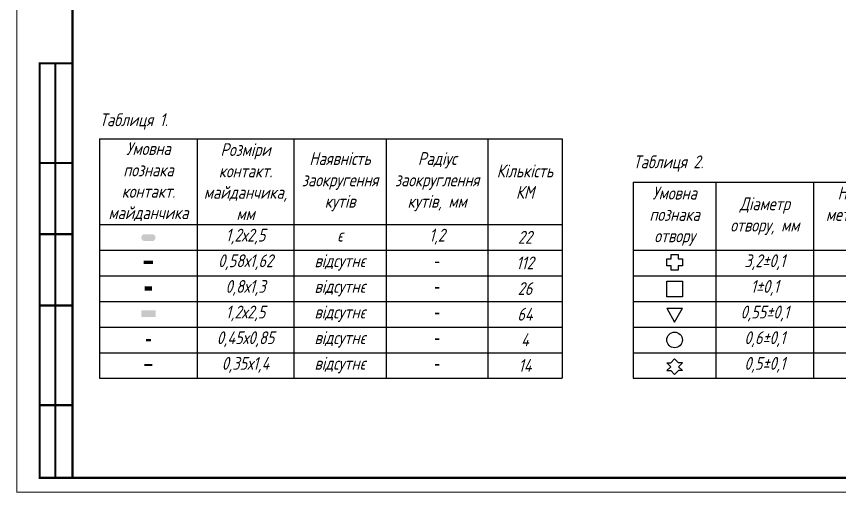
# Paper-space layout 'Лист1' of a CAD drawing. Header units: millimetres. Extents: x 0 to 594, y 0 to 420.
# Drawn here: x 0 to 289, y 0 to 167.1 of the extents above; entities that cross this region are included whole.
import ezdxf

# ---------------------------------------------------------------- set-up
doc = ezdxf.new("R2010")
doc.units = ezdxf.units.MM
doc.layers.add('Sheet', color=7, linetype='Continuous', lineweight=50)
doc.layers.add('TopLayer', color=1, linetype='Continuous')
doc.styles.get("Standard").update_dxf_attribs({"font": 'arial.ttf'})

# ---------------------------------------------------------------- blocks, each defined once
blk = doc.blocks.new('*T192')
at = {"color": 0, "linetype": 'ByBlock', "lineweight": -2, "transparency": 16777216}
for p, q in [((0, 0), (162.37, 0)), ((0, 0), (0, -84.01)), ((34.31, 0), (34.31, -84.01)), ((68.19, 0), (68.19, -84.01)), ((100.67, 0), (100.67, -84.01)), ((136.33, 0), (136.33, -84.01)), ((162.37, 0), (162.37, -84.01)), ((0, -30.01), (162.37, -30.01)), ((0, -39.01), (162.37, -39.01)), ((0, -48.01), (162.37, -48.01)), ((0, -57.01), (162.37, -57.01)), ((0, -66.01), (162.37, -66.01)), ((0, -75.01), (162.37, -75.01)), ((0, -84.01), (162.37, -84.01))]:
    blk.add_line(p, q, dxfattribs=at)
at = {"color": 0, "transparency": 16777216, "char_height": 4.5}
for s, insert, width, attachment_point in [('{\\fGOST type A|b0|i1|c204|p34;Умовна познака контакт. майданчика}', (17.16, -15), 31.3142, 5), ('{\\fGOST type A|b0|i1|c204|p34;Розміри контакт. майданчика, мм}', (51.25, -15), 30.8719, 5), ('{\\fGOST type A|b0|i1|c204|p34;Наявність заокругення кутів}', (84.43, -15), 29.4853, 5), ('{\\fGOST type A|b0|i1|c204|p34;Радіус заокруглення кутів, мм}', (118.5, -15), 32.6551, 5), ('{\\fGOST type A|b0|i1|c204|p34;Кількість КМ}', (149.35, -15), 23.0432, 5), ('{\\fGOST type A|b0|i1|c204|p34;1,2х2,5}', (51.25, -31.51), 30.8719, 2), ('{\\fGOST type A|b0|i1|c204|p34;1,2}', (118.5, -31.51), 32.6551, 2), ('{\\fGOST type A|b0|i1|c204|p34;є}', (84.43, -31.51), 29.4853, 2), ('{\\fGOST type A|b0|i1|c204|p34;22', (149.35, -34.51), 23.0432, 5), ('{\\fGOST type A|b0|i1|c204|p34;0,58х1,62}', (51.25, -40.51), 30.8719, 2), ('{\\fGOST type A|b0|i1|c204|p34;відсутнє}', (84.43, -40.51), 29.4853, 2), ('-', (118.5, -40.51), 32.6551, 2), ('{\\fGOST type A|b0|i1|c204|p34;112', (149.35, -43.51), 23.0432, 5), ('{\\fGOST type A|b0|i1|c204|p34;0,8х1,3}', (51.25, -49.51), 30.8719, 2), ('{\\fGOST type A|b0|i1|c204|p34;відсутнє}', (84.43, -49.51), 29.4853, 2), ('{\\fGOST type A|b0|i1|c204|p34;26', (149.35, -52.51), 23.0432, 5), ('-', (118.5, -49.51), 32.6551, 2), ('{\\fGOST type A|b0|i1|c204|p34;1,2х2,5}', (51.25, -58.51), 30.8719, 2), ('{\\fGOST type A|b0|i1|c204|p34;відсутнє}', (84.43, -58.51), 29.4853, 2), ('{\\fGOST type A|b0|i1|c204|p34;64', (149.35, -61.51), 23.0432, 5), ('-', (118.5, -58.51), 32.6551, 2), ('{\\fGOST type A|b0|i1|c204|p34;0,45х0,85}', (51.25, -67.51), 30.8719, 2), ('{\\fGOST type A|b0|i1|c204|p34;відсутнє}', (84.43, -67.51), 29.4853, 2), ('{\\fGOST type A|b0|i1|c204|p34;4', (149.35, -70.51), 23.0432, 5), ('-', (118.5, -67.51), 32.6551, 2), ('{\\fGOST type A|b0|i1|c204|p34;0,35х1,4}', (51.25, -76.51), 30.8719, 2), ('{\\fGOST type A|b0|i1|c204|p34;відсутнє}', (84.43, -76.51), 29.4853, 2), ('{\\fGOST type A|b0|i1|c204|p34;14', (149.35, -79.51), 23.0432, 5), ('-', (118.5, -76.51), 32.6551, 2)]:
    blk.add_mtext(s, dxfattribs=dict(at, insert=insert, width=width, attachment_point=attachment_point))
blk = doc.blocks.new('*T193')
at = {"color": 0, "linetype": 'ByBlock', "lineweight": -2, "transparency": 16777216}
for p, q in [((0, 0), (172.8, 0)), ((0, 0), (0, -68.78)), ((29.03, 0), (29.03, -68.78)), ((63.32, 0), (63.32, -68.78)), ((101.7, 0), (101.7, -68.78)), ((143.68, 0), (143.68, -68.78)), ((172.8, 0), (172.8, -68.78)), ((0, -23.78), (172.8, -23.78)), ((0, -32.78), (172.8, -32.78)), ((0, -41.78), (172.8, -41.78)), ((0, -50.78), (172.8, -50.78)), ((0, -59.78), (172.8, -59.78)), ((0, -68.78), (172.8, -68.78))]:
    blk.add_line(p, q, dxfattribs=at)
at = {"color": 0, "transparency": 16777216, "char_height": 4.5}
for s, insert, width, attachment_point in [('{\\fGOST type A|b0|i1|c204|p34;Умовна познака отвору}', (14.52, -11.89), 26.0322, 5), ('{\\fGOST type A|b0|i1|c204|p34;Наявність металізації в отворі}', (82.51, -11.89), 35.3791, 5), ('{\\fGOST type A|b0|i1|c204|p34;Діаметрі контактної площини, мм}', (122.69, -11.89), 38.9812, 5), ('{\\fGOST type A|b0|i1|c204|p34;Діаметр отвору, мм}', (46.18, -11.89), 31.2924, 5), ('{\\fGOST type A|b0|i1|c204|p34;Кількість отворів}', (158.24, -11.89), 26.1171, 5), ('{\\fGOST type A|b0|i1|c204|p34;3,2±0,1}', (46.18, -25.28), 31.2924, 2), ('{\\fGOST type A|b0|i1|c204|p34;5,6}', (122.69, -28.28), 38.9812, 5), ('{\\fGOST type A|b0|i1|c204|p34;є}', (82.51, -25.28), 35.3791, 2), ('{\\fGOST type A|b0|i1|c204|p34;4', (158.24, -28.28), 26.1171, 5), ('{\\fGOST type A|b0|i1|c204|p34;1±0,1}', (46.18, -34.28), 31.2924, 2), ('{\\fGOST type A|b0|i1|c204|p34;1,2}', (122.69, -34.28), 38.9812, 2), ('{\\fGOST type A|b0|i1|c204|p34;є}', (82.51, -34.28), 35.3791, 2), ('{\\fGOST type A|b0|i1|c204|p34;6', (158.24, -37.28), 26.1171, 5), ('{\\fGOST type A|b0|i1|c204|p34;0,55±0,1}', (46.18, -43.28), 31.2924, 2), ('{\\fGOST type A|b0|i1|c204|p34;0,6}', (122.69, -43.28), 38.9812, 2), ('{\\fGOST type A|b0|i1|c204|p34;8}', (158.24, -43.28), 26.1171, 2), ('{\\fGOST type A|b0|i1|c204|p34;є}', (82.51, -43.28), 35.3791, 2), ('{\\fGOST type A|b0|i1|c204|p34;0,6±0,1}', (46.18, -52.28), 31.2924, 2), ('{\\fGOST type A|b0|i1|c204|p34;є}', (82.51, -52.28), 35.3791, 2), ('{\\fGOST type A|b0|i1|c204|p34;0,7}', (122.69, -52.28), 38.9812, 2), ('{\\fGOST type A|b0|i1|c204|p34;16}', (158.24, -52.28), 26.1171, 2), ('{\\fGOST type A|b0|i1|c204|p34;0,5±0,1}', (46.18, -61.28), 31.2924, 2), ('{\\fGOST type A|b0|i1|c204|p34;є}', (82.51, -61.28), 35.3791, 2), ('{\\fGOST type A|b0|i1|c204|p34;0,6}', (122.69, -61.28), 38.9812, 2), ('{\\fGOST type A|b0|i1|c204|p34;84}', (158.24, -61.28), 26.1171, 2)]:
    blk.add_mtext(s, dxfattribs=dict(at, insert=insert, width=width, attachment_point=attachment_point))

psp = doc.layouts.new('Лист1')

# ---------------------------------------------------------------- hatches: boundary and pattern name
at = {"layer": 'TopLayer'}
h = psp.add_hatch(color=1, dxfattribs=at)
edge = h.paths.add_edge_path()
edge.add_arc((47.628, 89.456), 1.199, 270, 450)
edge.add_line((47.628, 90.654), (45.031, 90.654))
edge.add_arc((45.031, 89.456), 1.199, 90, 270)
edge.add_line((45.031, 88.257), (47.628, 88.257))
for points in [[(47.948, 81.369), (47.948, 80.211), (44.712, 80.211), (44.712, 81.369)], [(47.628, 72.393), (47.628, 70.794), (45.031, 70.794), (45.031, 72.393)], [(48.827, 61.552), (43.832, 61.552), (43.832, 63.95), (48.827, 63.95)], [(47.179, 53.915), (47.179, 53.016), (45.481, 53.016), (45.481, 53.915)], [(47.728, 45.121), (47.728, 44.422), (44.931, 44.422), (44.931, 45.121)]]:
    psp.add_hatch(color=1, dxfattribs=at).paths.add_polyline_path(points)

# ---------------------------------------------------------------- linework, layer by layer
for p, q in [((228.328, 79.53), (228.328, 82.03)), ((228.328, 82.03), (229.808, 82.03)), ((229.808, 83.51), (232.308, 83.51)), ((229.808, 82.03), (229.808, 83.51)), ((232.308, 83.51), (232.308, 82.03)), ((232.308, 82.03), (233.788, 82.03)), ((233.788, 82.03), (233.788, 79.53)), ((229.808, 79.53), (228.328, 79.53)), ((229.808, 78.05), (229.808, 79.53)), ((232.308, 78.05), (229.808, 78.05)), ((233.788, 79.53), (232.308, 79.53)), ((232.308, 79.53), (232.308, 78.05)), ((228.328, 74.119), (233.788, 74.119)), ((228.328, 68.659), (228.328, 74.119)), ((233.788, 74.119), (233.788, 68.659)), ((233.788, 68.659), (228.328, 68.659)), ((228.328, 64.754), (233.788, 64.754)), ((228.328, 64.754), (231.058, 59.754)), ((231.058, 59.754), (233.788, 64.754)), ((229.728, 45.472), (231.058, 46.872)), ((232.388, 45.472), (231.058, 46.872)), ((228.328, 45.472), (229.728, 45.472)), ((228.328, 45.472), (229.728, 44.142)), ((228.328, 42.812), (229.728, 44.142)), ((233.788, 45.472), (232.388, 45.472)), ((232.388, 44.142), (233.788, 45.472)), ((233.788, 42.812), (232.388, 44.142)), ((228.328, 42.812), (229.728, 42.812)), ((229.728, 42.812), (231.058, 41.412)), ((232.388, 42.812), (231.058, 41.412)), ((233.788, 42.812), (232.388, 42.812))]:
    psp.add_line(p, q)
psp.add_circle((231.058, 53.553), 2.73)
at = {"layer": 'Sheet'}
for points, const_width in [([(0.15, 420.15), (594.15, 420.15), (594.15, 0.15), (0.15, 0.15), (0.15, 420.15)], 0.3), ([(19.651, 150.65), (8.151, 150.65), (8.151, 5.15), (588.151, 5.15), (588.151, 414.65), (19.651, 414.649), (19.651, 171.65)], 0.749), ([(19.651, 5.15), (19.651, 291.649)], 0.749), ([(13.651, 5.15), (13.662, 150.264)], 0.749), ([(8.151, 115.65), (19.651, 115.65)], 0.749), ([(8.151, 30.65), (8.151, 115.65)], 0.3), ([(8.151, 90.65), (19.651, 90.65)], 0.749), ([(8.151, 65.65), (19.651, 65.65)], 0.749), ([(8.151, 30.65), (19.651, 30.65)], 0.749)]:
    psp.add_lwpolyline(points, dxfattribs=dict(at, const_width=const_width))

# ---------------------------------------------------------------- block references
for name, p in [('*T192', (29.173, 124.09)), ('*T193', (216.542, 108.863))]:
    psp.add_blockref(name, p)

# ---------------------------------------------------------------- texts
at = {"char_height": 4.5, "width": 26.49462, "attachment_point": 1}
for s, insert in [('{\\fGOST type A|b0|i1|c204|p34;Таблиця 1.}', (29.173, 133.07)), ('{\\fGOST type A|b0|i1|c204|p34;Таблиця 2.}', (216.542, 118.298))]:
    psp.add_mtext(s, dxfattribs=dict(at, insert=insert))

doc.saveas('drawing.dxf')
